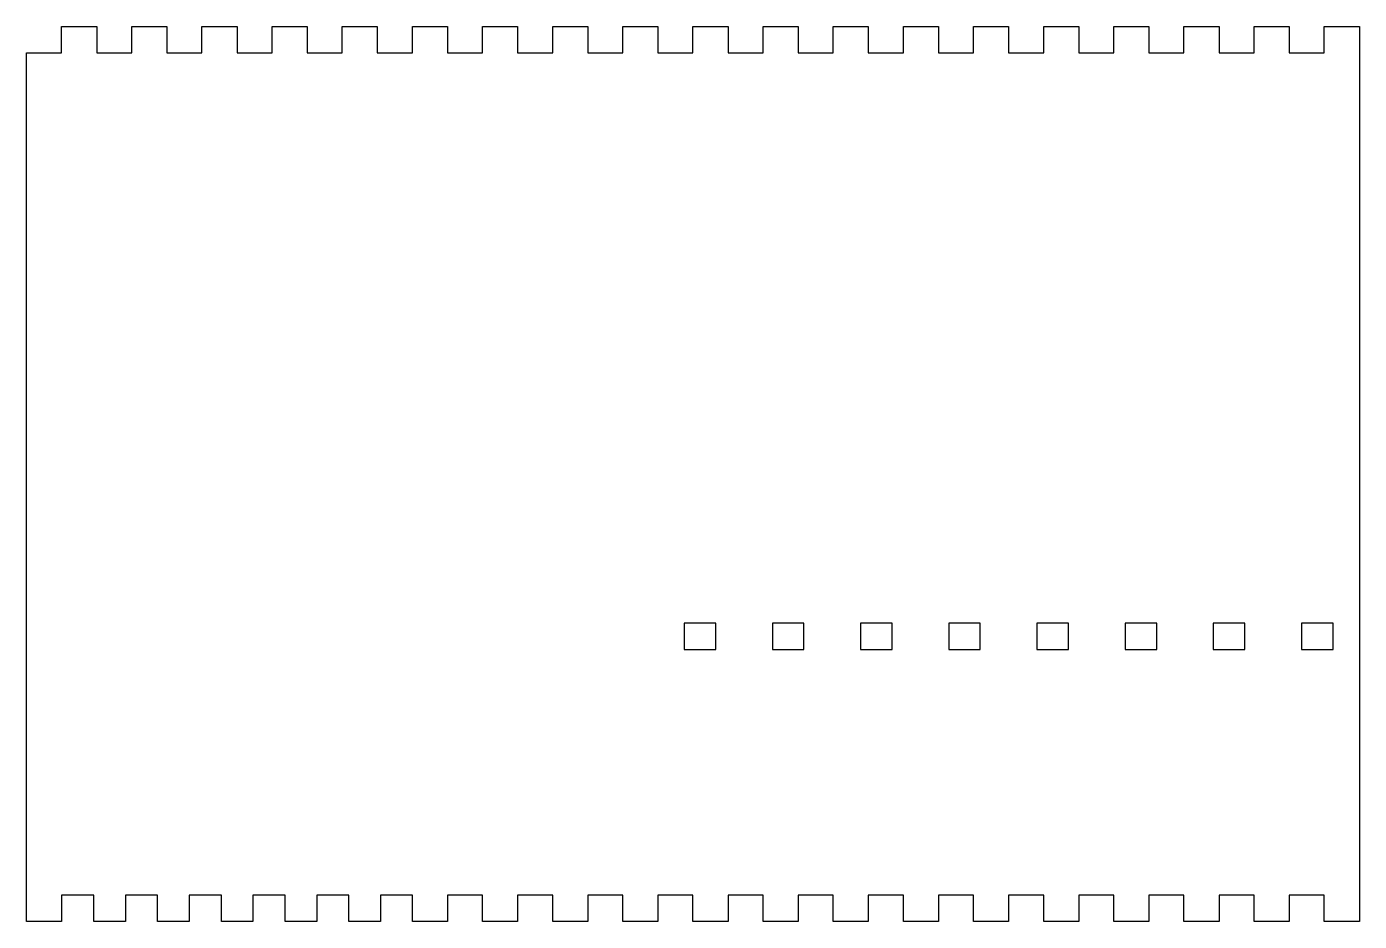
# Model space of a CAD drawing. Header units: millimetres. Extents: x -150 to 40, y -39 to 89.
import ezdxf

# ---------------------------------------------------------------- set-up
doc = ezdxf.new("R2010")
doc.units = ezdxf.units.MM
doc.layers.get('0').update_dxf_attribs({"linetype": 'CONTINUOUS'})

msp = doc.modelspace()

# ---------------------------------------------------------------- linework, layer by layer
for points in [[(-145, -38.75), (-149.99, -38.75), (-149.99, -35), (-149.99, 85), (-146.25, 85), (-146.25, 85), (-145, 85), (-145, 88.75), (-140, 88.75), (-140, 85), (-135, 85), (-135, 88.75), (-130, 88.75), (-130, 85), (-125, 85), (-125, 88.75), (-120, 88.75), (-120, 85), (-115, 85), (-115, 88.75), (-110, 88.75), (-110, 85), (-105, 85), (-105, 88.75), (-100, 88.75), (-100, 85), (-95, 85), (-95, 88.75), (-90, 88.75), (-90, 85), (-85, 85), (-85, 88.75), (-80, 88.75), (-80, 85), (-75, 85), (-75, 88.75), (-70, 88.75), (-70, 85), (-65, 85), (-65, 88.75), (-60, 88.75), (-60, 85), (-55, 85), (-55, 88.75), (-50, 88.75), (-50, 85), (-45, 85), (-45, 88.75), (-40, 88.75), (-40, 85), (-35, 85), (-35, 88.75), (-30, 88.75), (-30, 85), (-25, 85), (-25, 88.75), (-20, 88.75), (-20, 85), (-15, 85), (-15, 88.75), (-10, 88.75), (-10, 85), (-5, 85), (-5, 88.75), (0, 88.75), (0, 85), (5, 85), (5, 88.75), (10, 88.75), (10, 85), (15, 85), (15, 88.75), (20, 88.75), (20, 85), (25, 85), (25, 88.75), (30, 88.75), (30, 85), (35, 85), (35, 88.75), (40, 88.75), (40, -35), (40, -38.75), (35, -38.75), (35, -35), (30, -35), (30, -38.75), (25, -38.75), (25, -35), (20, -35), (20, -38.75), (15, -38.75), (15, -35), (10, -35), (10, -38.75), (5, -38.75), (5, -35), (0, -35), (0, -38.75), (-5, -38.75), (-5, -35), (-10, -35), (-10, -38.75), (-15, -38.75), (-15, -35), (-20, -35), (-20, -38.75), (-25, -38.75), (-25, -35), (-30, -35), (-30, -38.75), (-35, -38.75), (-35, -35), (-40, -35), (-40, -38.75), (-45, -38.75), (-45, -35), (-50, -35), (-50, -38.75), (-55, -38.75), (-55, -35), (-60, -35), (-60, -38.75), (-65, -38.75), (-65, -35), (-70, -35), (-70, -38.75), (-75, -38.75), (-75, -35), (-80, -35), (-80, -38.75), (-85, -38.75), (-85, -35), (-90, -35), (-90, -38.75), (-95, -38.75), (-95, -35), (-99.55, -35), (-99.55, -38.75), (-104.05, -38.75), (-104.05, -35), (-108.64, -35), (-108.64, -38.75), (-113.14, -38.75), (-113.14, -35), (-117.73, -35), (-117.73, -38.75), (-122.23, -38.75), (-122.23, -35), (-126.82, -35), (-126.82, -38.75), (-131.32, -38.75), (-131.32, -35), (-135.91, -35), (-135.91, -38.75), (-140.41, -38.75), (-140.41, -35), (-145, -35)], [(-51.75, 3.75), (-56.25, 3.75), (-56.25, 0), (-51.75, 0)], [(-39.18, 3.75), (-43.68, 3.75), (-43.68, 0), (-39.18, 0)], [(-26.61, 3.75), (-31.11, 3.75), (-31.11, 0), (-26.61, 0)], [(-14.04, 3.75), (-18.54, 3.75), (-18.54, 0), (-14.04, 0)], [(-1.46, 3.75), (-5.96, 3.75), (-5.96, 0), (-1.46, 0)], [(11.11, 3.75), (6.61, 3.75), (6.61, 0), (11.11, 0)], [(23.68, 3.75), (19.18, 3.75), (19.18, 0), (23.68, 0)], [(36.25, 3.75), (31.75, 3.75), (31.75, 0), (36.25, 0)]]:
    msp.add_lwpolyline(points, close=True)

doc.saveas('drawing.dxf')
